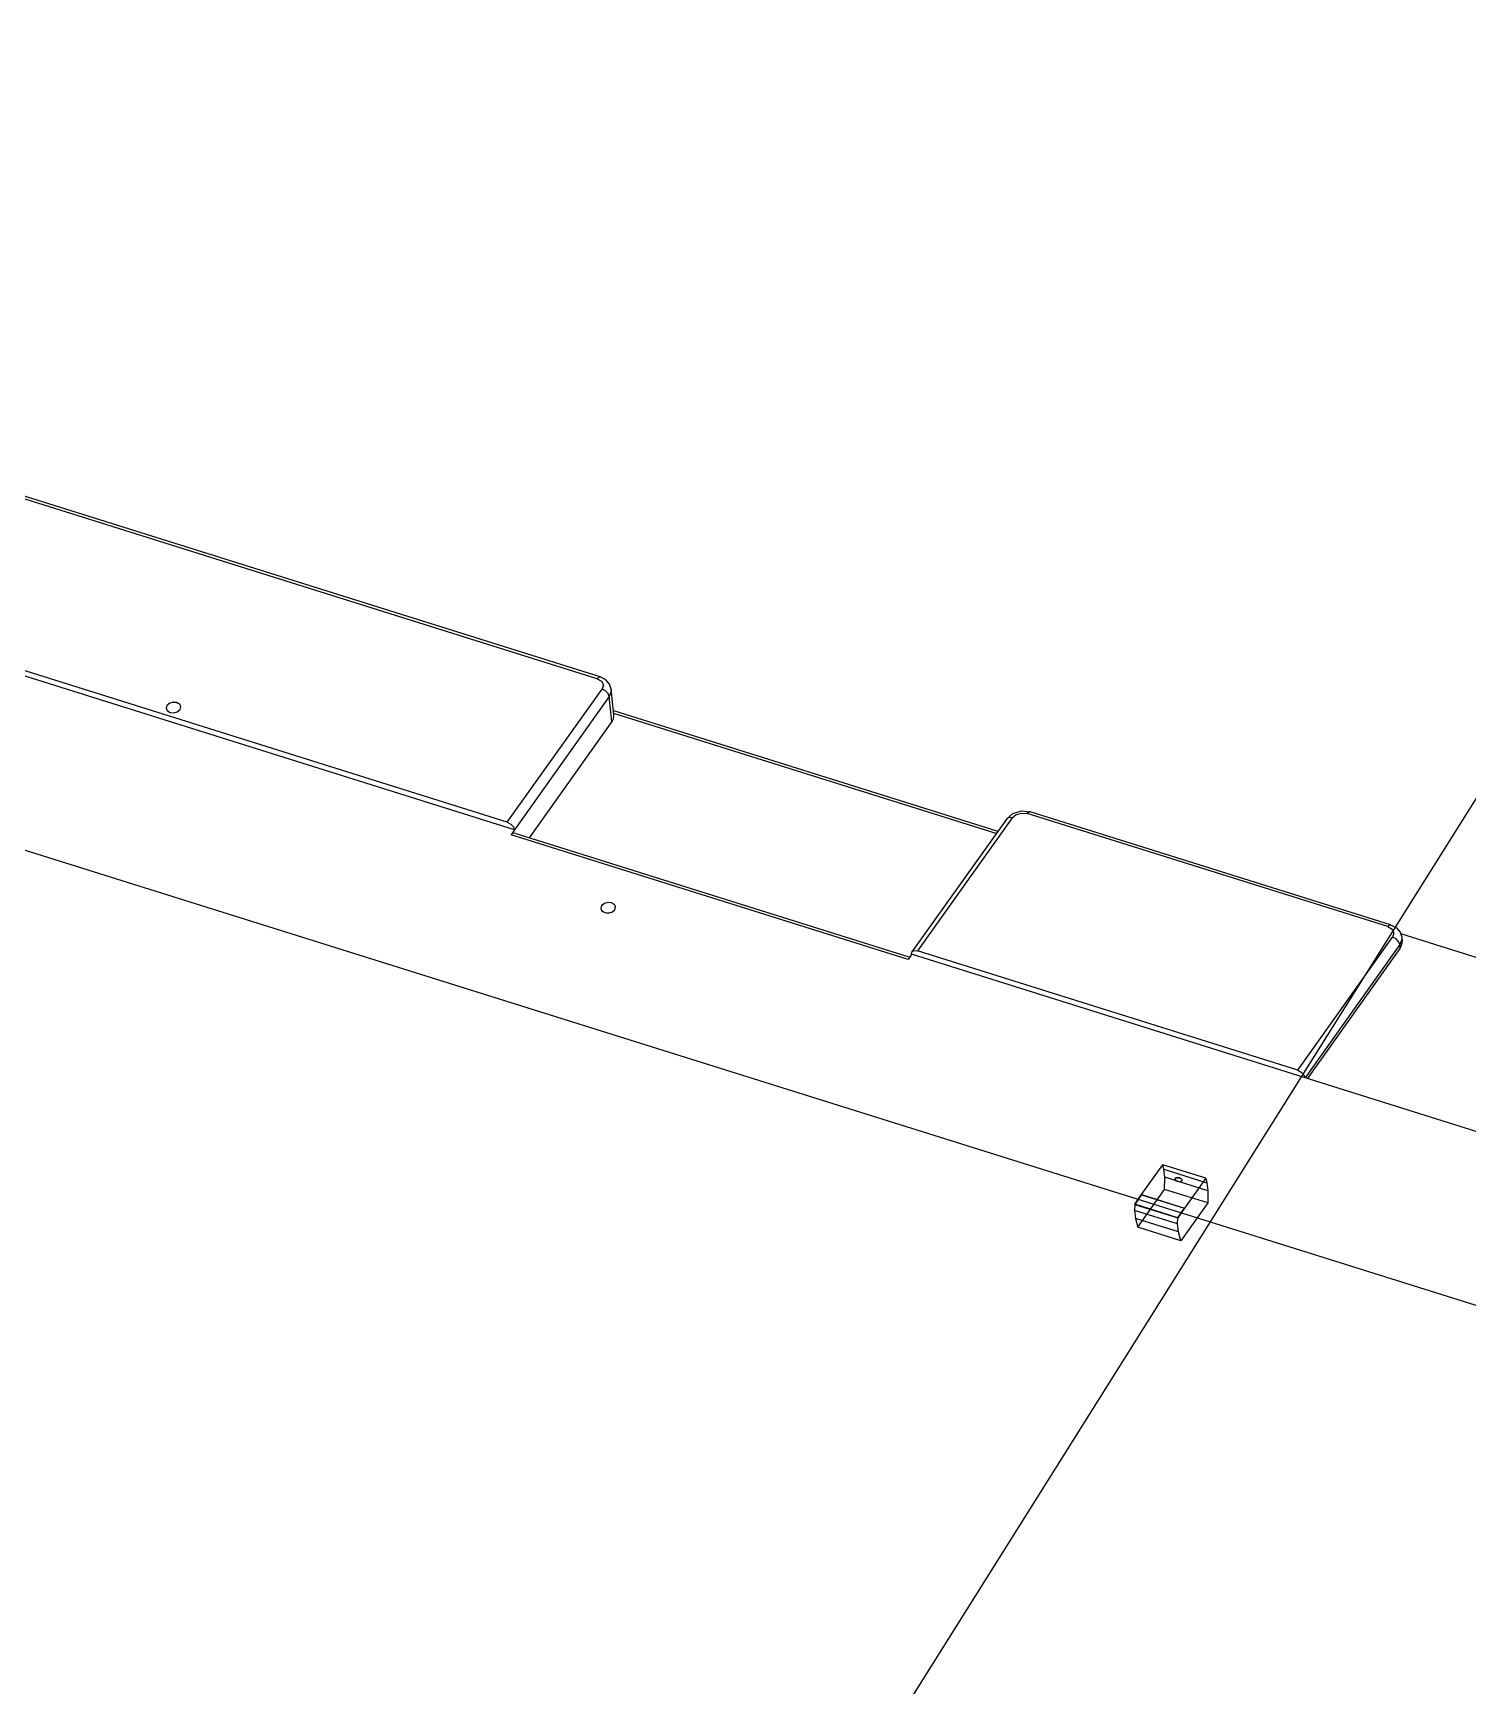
# Model space of a CAD drawing. Header units: millimetres. Extents: x 0 to 594, y 0 to 420.
# Drawn here: x 457.4 to 476.58, y 216.41 to 238.51 of the extents above; entities that cross this region are included whole.
import ezdxf

# ---------------------------------------------------------------- set-up
doc = ezdxf.new("R2010")
doc.units = ezdxf.units.MM
doc.header["$LTSCALE"] = 32.67
doc.layers.get('0').update_dxf_attribs({"linetype": 'CONTINUOUS'})
doc.layers.add('8_QUILTS', color=7, linetype='CONTINUOUS')
doc.styles.get("Standard").update_dxf_attribs({"font": 'txt', "width": 0.8})
doc.dimstyles.get("Standard").update_dxf_attribs({"dimtxt": 2.5, "dimasz": 3, "dimexe": 1.5, "dimexo": 1.2, "dimtad": 1, "dimdsep": 46, "dimtxsty": 'STANDARD', "dimblk": '_FILLED', "dimblk1": '_FILLED', "dimblk2": '_FILLED', "dimcen": 0.09, "dimazin": 2, "dimtol": 1, "dimtp": 0.01, "dimtm": 0.01, "dimtfac": 1, "dimtofl": 0, "dimtmove": 0, "dimatfit": 3, "dimldrblk": '_FILLED', "dimfxl": 1, "dimtolj": 1, "dimarcsym": 0})

# ---------------------------------------------------------------- blocks, each defined once
blk = doc.blocks.new('_FILLED')
at = {"color": 0, "linetype": 'BYBLOCK'}
blk.add_solid([(0, 0), (-1, 0.1667), (-1, -0.1667)], dxfattribs=at)

msp = doc.modelspace()

# ---------------------------------------------------------------- linework, layer by layer
at = {"color": 7, "linetype": 'CONTINUOUS'}
for p, q in [((422.472, 238.507), (527.627, 205.526)), ((464.98, 229.902), (453.085, 233.633)), ((463.835, 227.857), (449.199, 232.447)), ((463.739, 227.958), (451.578, 231.772)), ((465.102, 229.64), (463.835, 227.857)), ((465.165, 229.398), (465.129, 229.736)), ((465.159, 229.451), (470.297, 227.84)), ((465.137, 229.303), (464.033, 227.75)), ((470.415, 228.006), (469.148, 226.225)), ((475.548, 226.587), (470.728, 228.099)), ((463.836, 227.855), (463.789, 227.791)), ((463.827, 227.815), (469.106, 226.159)), ((475.676, 226.49), (475.698, 226.421)), ((478.087, 225.714), (475.683, 226.468)), ((469.148, 226.225), (469.179, 226.242)), ((469.179, 226.242), (469.222, 226.238)), ((474.307, 224.643), (469.222, 226.238)), ((475.67, 226.325), (474.404, 224.542)), ((474.438, 224.531), (475.676, 226.272)), ((475.698, 226.421), (475.703, 226.368)), ((469.141, 226.192), (469.096, 226.126)), ((469.141, 226.193), (469.148, 226.225)), ((476.703, 223.821), (469.141, 226.193))]:
    msp.add_line(p, q, dxfattribs=at)
at = {"color": 9, "linetype": 'CONTINUOUS'}
for p, q in [((464.942, 229.877), (453.047, 233.608)), ((465.023, 229.793), (465.006, 229.739)), ((463.739, 227.958), (465.006, 229.739)), ((465.051, 229.715), (465.006, 229.739)), ((465.137, 229.303), (465.102, 229.64)), ((470.276, 227.81), (465.162, 229.414)), ((470.489, 228.019), (469.222, 226.238)), ((470.489, 228.019), (470.542, 228.062)), ((470.542, 228.062), (470.615, 228.082)), ((470.615, 228.082), (470.691, 228.074)), ((475.511, 226.563), (470.691, 228.074)), ((469.096, 226.126), (463.789, 227.791)), ((475.511, 226.563), (475.568, 226.529)), ((475.568, 226.529), (475.591, 226.478)), ((475.591, 226.478), (475.574, 226.424)), ((474.307, 224.643), (475.574, 226.424)), ((475.62, 226.401), (475.574, 226.424)), ((475.698, 226.393), (475.67, 226.325)), ((475.676, 226.272), (475.67, 226.325)), ((475.698, 226.421), (475.698, 226.393))]:
    msp.add_line(p, q, dxfattribs=at)
for points in [[(464.942, 229.877), (464.966, 229.9), (464.98, 229.902)], [(464.942, 229.877), (465, 229.843), (465.023, 229.793)], [(465.102, 229.64), (465.086, 229.679), (465.051, 229.715)], [(465.129, 229.736), (465.129, 229.707), (465.102, 229.64)], [(470.489, 228.019), (470.446, 228.023), (470.415, 228.006)], [(470.728, 228.099), (470.715, 228.097), (470.691, 228.074)], [(475.511, 226.563), (475.535, 226.586), (475.548, 226.587)], [(475.67, 226.325), (475.655, 226.364), (475.62, 226.401)]]:
    msp.add_lwpolyline(points, dxfattribs=at)
at = {"color": 7, "linetype": 'CONTINUOUS'}
for points in [[(465.129, 229.736), (465.107, 229.804), (465.056, 229.862), (464.98, 229.902)], [(465.139, 229.305), (465.157, 229.341), (465.165, 229.377), (465.165, 229.399)], [(470.415, 228.006), (470.498, 228.077), (470.612, 228.111), (470.728, 228.099)], [(463.739, 227.958), (463.786, 227.933), (463.82, 227.897), (463.835, 227.857)], [(463.827, 227.815), (463.815, 227.814), (463.789, 227.791)], [(475.548, 226.587), (475.625, 226.548), (475.676, 226.49)], [(475.676, 226.272), (475.703, 226.34), (475.703, 226.368)], [(474.307, 224.643), (474.354, 224.618), (474.389, 224.582), (474.404, 224.542)]]:
    msp.add_lwpolyline(points, dxfattribs=at)
at = {"layer": '8_QUILTS', "color": 7, "linetype": 'CONTINUOUS'}
for p, q in [((459.227, 229.55), (459.189, 229.52)), ((459.227, 229.549), (459.189, 229.519)), ((459.327, 229.434), (459.365, 229.464)), ((459.327, 229.433), (459.365, 229.464)), ((465.037, 226.874), (464.998, 226.844)), ((465.037, 226.874), (464.999, 226.843)), ((465.137, 226.758), (465.175, 226.788)), ((465.137, 226.757), (465.175, 226.788)), ((472.218, 222.983), (472.501, 223.381)), ((472.517, 223.321), (472.501, 223.381)), ((473.076, 223.2), (472.501, 223.381)), ((472.528, 223.215), (472.517, 223.321)), ((472.517, 223.321), (473.092, 223.141)), ((472.527, 223.05), (472.528, 223.215)), ((473.103, 223.034), (472.528, 223.215)), ((472.682, 223.206), (472.666, 223.197)), ((472.668, 223.193), (472.678, 223.202)), ((472.697, 223.158), (472.677, 223.167)), ((472.727, 223.2), (472.747, 223.191)), ((472.742, 223.159), (472.757, 223.168)), ((472.756, 223.166), (472.746, 223.156)), ((473.076, 223.2), (472.793, 222.802)), ((473.076, 223.2), (473.092, 223.141)), ((473.092, 223.141), (473.103, 223.034)), ((472.126, 222.853), (472.218, 222.983)), ((472.218, 222.981), (472.126, 222.85)), ((472.127, 222.849), (472.219, 222.979)), ((472.168, 222.545), (472.527, 223.05)), ((472.218, 222.983), (472.793, 222.802)), ((472.219, 222.979), (472.794, 222.799)), ((473.102, 222.87), (472.527, 223.05)), ((473.103, 223.034), (473.102, 222.87)), ((472.126, 222.85), (472.125, 222.771)), ((472.125, 222.771), (472.137, 222.664)), ((472.701, 222.673), (472.126, 222.853)), ((472.126, 222.85), (472.701, 222.67)), ((472.7, 222.59), (472.125, 222.771)), ((472.701, 222.669), (472.127, 222.849)), ((472.793, 222.802), (472.701, 222.673)), ((472.701, 222.67), (472.793, 222.801)), ((472.794, 222.799), (472.701, 222.669)), ((473.102, 222.87), (472.743, 222.365)), ((472.712, 222.484), (472.137, 222.664)), ((472.137, 222.664), (472.168, 222.545)), ((472.743, 222.365), (472.168, 222.545)), ((472.7, 222.59), (472.701, 222.67)), ((472.712, 222.484), (472.7, 222.59)), ((472.743, 222.365), (472.712, 222.484))]:
    msp.add_line(p, q, dxfattribs=at)
for points in [[(459.36, 229.535), (459.323, 229.557), (459.275, 229.562), (459.227, 229.55)], [(459.36, 229.535), (459.323, 229.556), (459.275, 229.561), (459.227, 229.549)], [(459.189, 229.52), (459.178, 229.481), (459.194, 229.449)], [(459.189, 229.519), (459.178, 229.48), (459.194, 229.448)], [(459.194, 229.449), (459.231, 229.427), (459.279, 229.422), (459.327, 229.434)], [(459.194, 229.448), (459.231, 229.426), (459.279, 229.421), (459.327, 229.433)], [(459.365, 229.464), (459.376, 229.503), (459.36, 229.535)], [(459.365, 229.464), (459.376, 229.502), (459.36, 229.535)], [(464.998, 226.844), (464.988, 226.805), (465.004, 226.773)], [(464.999, 226.843), (464.988, 226.804), (465.004, 226.772)], [(465.004, 226.773), (465.041, 226.751), (465.089, 226.746), (465.137, 226.758)], [(465.004, 226.772), (465.041, 226.751), (465.089, 226.745), (465.137, 226.757)], [(465.17, 226.859), (465.133, 226.88), (465.085, 226.886), (465.037, 226.874)], [(465.17, 226.859), (465.133, 226.881), (465.085, 226.886), (465.037, 226.874)], [(465.175, 226.788), (465.186, 226.827), (465.17, 226.859)], [(465.175, 226.788), (465.186, 226.826), (465.17, 226.859)], [(472.666, 223.197), (472.664, 223.186), (472.67, 223.176)], [(472.677, 223.167), (472.665, 223.179), (472.668, 223.193)], [(472.67, 223.176), (472.681, 223.168), (472.697, 223.161)], [(472.678, 223.202), (472.693, 223.205), (472.71, 223.204), (472.727, 223.2)], [(472.727, 223.204), (472.704, 223.208), (472.682, 223.206)], [(472.697, 223.161), (472.72, 223.157), (472.742, 223.159)], [(472.746, 223.156), (472.731, 223.153), (472.715, 223.154), (472.697, 223.158)], [(472.754, 223.189), (472.743, 223.197), (472.727, 223.204)], [(472.747, 223.191), (472.759, 223.179), (472.756, 223.166)], [(472.757, 223.168), (472.76, 223.18), (472.754, 223.189)]]:
    msp.add_lwpolyline(points, dxfattribs=at)

# ---------------------------------------------------------------- leaders
at = {"color": 7, "linetype": 'CONTINUOUS'}
msp.add_leader([(479.563, 232.856), (450.951, 187.291)], dimstyle='STANDARD', override={"dimtad": 0, "dimldrblk": 'NONE'}, dxfattribs=at)

doc.saveas('drawing.dxf')
